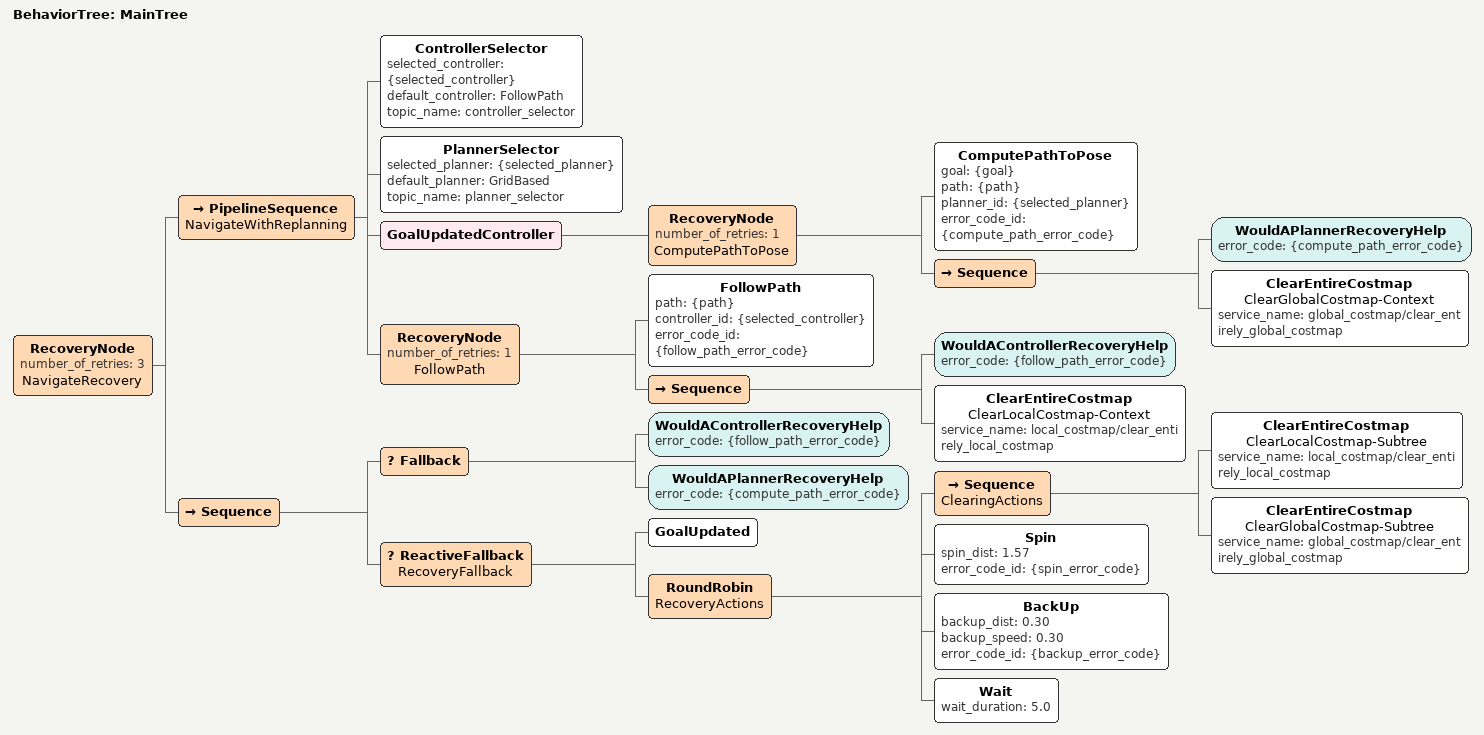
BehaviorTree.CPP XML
<!--
  GO2: replan only when goal updates (stable path for explore_lite).
  BackUp only in recovery (sport_ctrl allows reverse while backup action runs).
-->
<root BTCPP_format="4" main_tree_to_execute="MainTree">
  <BehaviorTree ID="MainTree">
    <RecoveryNode number_of_retries="3" name="NavigateRecovery">
      <PipelineSequence name="NavigateWithReplanning">
        <ControllerSelector selected_controller="{selected_controller}" default_controller="FollowPath" topic_name="controller_selector"/>
        <PlannerSelector selected_planner="{selected_planner}" default_planner="GridBased" topic_name="planner_selector"/>
        <GoalUpdatedController>
          <RecoveryNode number_of_retries="1" name="ComputePathToPose">
            <ComputePathToPose goal="{goal}" path="{path}" planner_id="{selected_planner}" error_code_id="{compute_path_error_code}"/>
            <Sequence>
              <WouldAPlannerRecoveryHelp error_code="{compute_path_error_code}"/>
              <ClearEntireCostmap name="ClearGlobalCostmap-Context" service_name="global_costmap/clear_entirely_global_costmap"/>
            </Sequence>
          </RecoveryNode>
        </GoalUpdatedController>
        <RecoveryNode number_of_retries="1" name="FollowPath">
          <FollowPath path="{path}" controller_id="{selected_controller}" error_code_id="{follow_path_error_code}"/>
          <Sequence>
            <WouldAControllerRecoveryHelp error_code="{follow_path_error_code}"/>
            <ClearEntireCostmap name="ClearLocalCostmap-Context" service_name="local_costmap/clear_entirely_local_costmap"/>
          </Sequence>
        </RecoveryNode>
      </PipelineSequence>
      <Sequence>
        <Fallback>
          <WouldAControllerRecoveryHelp error_code="{follow_path_error_code}"/>
          <WouldAPlannerRecoveryHelp error_code="{compute_path_error_code}"/>
        </Fallback>
        <ReactiveFallback name="RecoveryFallback">
          <GoalUpdated/>
          <RoundRobin name="RecoveryActions">
            <Sequence name="ClearingActions">
              <ClearEntireCostmap name="ClearLocalCostmap-Subtree" service_name="local_costmap/clear_entirely_local_costmap"/>
              <ClearEntireCostmap name="ClearGlobalCostmap-Subtree" service_name="global_costmap/clear_entirely_global_costmap"/>
            </Sequence>
            <Spin spin_dist="1.57" error_code_id="{spin_error_code}"/>
            <BackUp backup_dist="0.30" backup_speed="0.30" error_code_id="{backup_error_code}"/>
            <Wait wait_duration="5.0"/>
          </RoundRobin>
        </ReactiveFallback>
      </Sequence>
    </RecoveryNode>
  </BehaviorTree>
</root>
